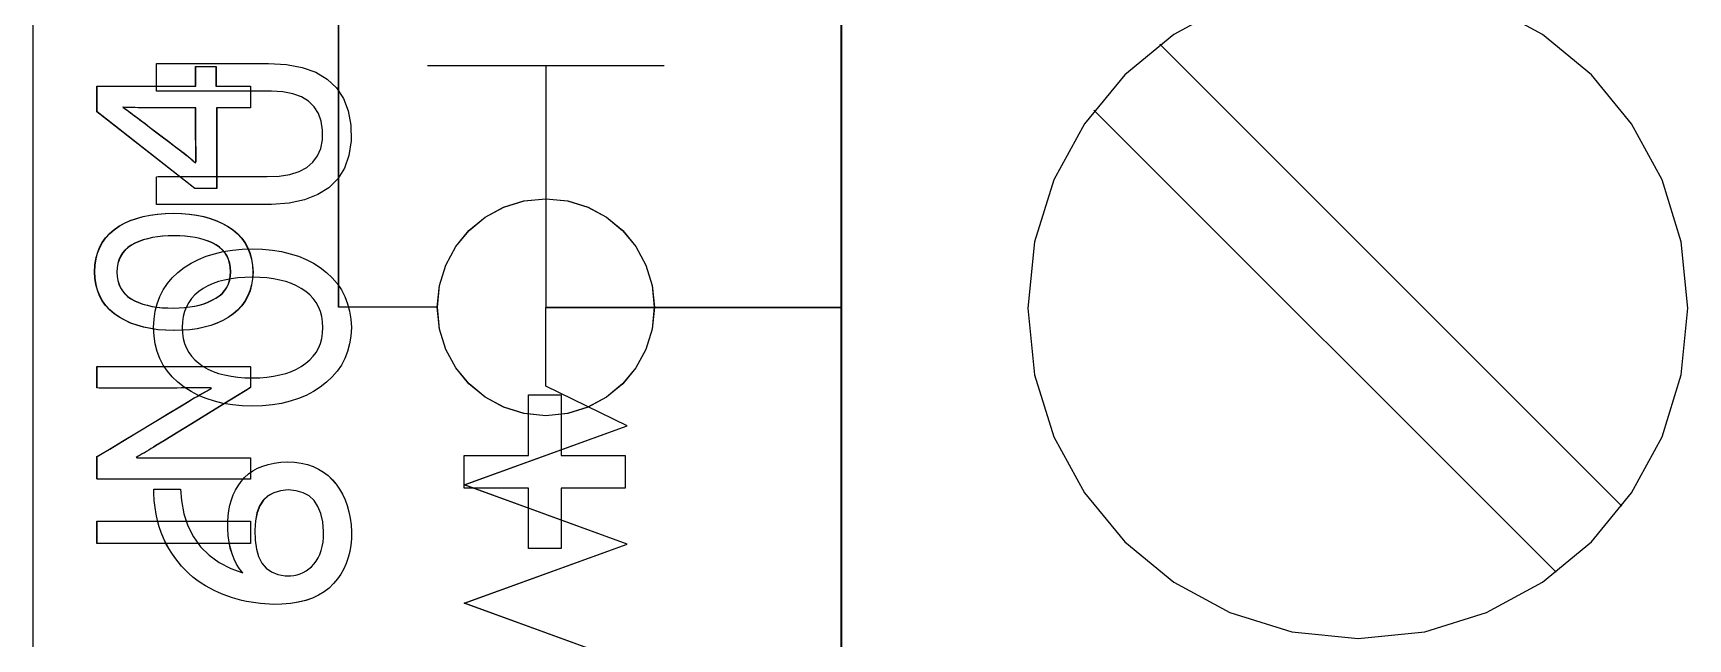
# Model space of a CAD drawing. Extents: x 1 to 47.7, y 0.2 to 35.
# Drawn here: x 34.548 to 35.387, y 10.267 to 10.574 of the extents above; entities that cross this region are included whole.
import ezdxf

# ---------------------------------------------------------------- set-up
doc = ezdxf.new("R2010")
doc.units = 0
doc.header["$MEASUREMENT"] = 0
for name, color, linetype in [('5_1___24__TARGET_LEDS___12', 7, 'CONTINUOUS'), ('6_1__EMPTY_IO_BOARD_POSITI', 7, 'CONTINUOUS'), ('6_2___8__INDEPENDENT_INPUT', 7, 'CONTINUOUS'), ('6_3___8__OPTOISO_INDEPENDE', 7, 'CONTINUOUS'), ('6_4___24__OPTOISO_INDEPEND', 7, 'CONTINUOUS'), ('6_5___8__INDEPENDENT_INPUT', 7, 'CONTINUOUS'), ('6_6___8__INDEPENDENT_INPUT', 7, 'CONTINUOUS'), ('6_7___8__OPTOISO_INDEPENDE', 7, 'CONTINUOUS'), ('6_8___8__OPTOISO_INDEPENDE', 7, 'CONTINUOUS'), ('8_0_____DWG', 7, 'CONTINUOUS')]:
    doc.layers.add(name, color=color, linetype=linetype)

msp = doc.modelspace()

# ---------------------------------------------------------------- linework, layer by layer
at = {"layer": '5_1___24__TARGET_LEDS___12'}
for points in [[(34.7534, 10.43518), (34.70342, 10.43518), (34.70342, 10.73518)], [(34.95794, 10.72613), (34.95794, 10.43486), (34.95794, 10.14716), (34.95794, 10.00576), (34.95794, 9.86659), (34.95794, 9.73009), (34.95794, 9.5967)], [(35.15501, 10.58882), (35.12657, 10.5734), (35.10178, 10.55297), (35.08132, 10.52821), (35.06586, 10.4998), (35.05609, 10.46841), (35.05268, 10.43471), (35.05609, 10.40096), (35.06586, 10.36953), (35.08132, 10.34109), (35.10178, 10.31631), (35.12657, 10.29587), (35.15501, 10.28044), (35.18643, 10.27068), (35.22013, 10.26728), (35.25382, 10.27068), (35.28518, 10.28044), (35.31356, 10.29587), (35.33829, 10.31631), (35.35868, 10.34109), (35.37408, 10.36953), (35.38381, 10.40096), (35.38721, 10.43471), (35.38381, 10.46841), (35.37408, 10.4998), (35.35868, 10.52821), (35.33829, 10.55297), (35.31356, 10.5734), (35.28518, 10.58882)], [(35.35379, 10.33429), (35.11952, 10.56855)], [(34.64122, 10.54721), (34.65869, 10.54721), (34.65869, 10.53625), (34.6416, 10.53625), (34.6416, 10.49548), (34.63048, 10.49548), (34.58095, 10.53429), (34.58095, 10.54721), (34.63097, 10.54721), (34.63097, 10.55718), (34.64122, 10.55718), (34.64122, 10.54721)], [(35.32037, 10.30087), (35.0861, 10.53513)], [(34.8634, 10.43518), (34.95803, 10.43518)], [(34.65869, 10.3155), (34.58095, 10.3155), (34.58095, 10.32678), (34.65869, 10.32678), (34.65869, 10.3155)]]:
    msp.add_lwpolyline(points, dxfattribs=at)
for points in [[(34.59403, 10.53658), (34.59493, 10.53594), (34.59589, 10.53526), (34.59689, 10.53454), (34.59795, 10.53376), (34.59906, 10.53294), (34.60023, 10.53208), (34.60144, 10.53117), (34.60271, 10.53022), (34.60352, 10.52961), (34.60502, 10.52847), (34.60753, 10.52657), (34.61066, 10.5242), (34.61405, 10.52163), (34.61729, 10.51917), (34.62002, 10.5171), (34.62184, 10.51572), (34.62257, 10.51516), (34.62379, 10.51423), (34.62495, 10.51333), (34.62607, 10.51245), (34.62713, 10.51159), (34.62813, 10.51076), (34.62909, 10.50995), (34.62999, 10.50917), (34.63084, 10.50842), (34.63108, 10.50909), (34.63107, 10.51038), (34.63107, 10.51171), (34.63106, 10.5131), (34.63105, 10.51454), (34.63103, 10.51603), (34.63101, 10.51758), (34.63099, 10.51917), (34.63097, 10.5204), (34.63097, 10.52134), (34.63097, 10.52322), (34.63097, 10.52571), (34.63097, 10.5285), (34.63097, 10.53127), (34.63097, 10.53369), (34.63097, 10.53546), (34.63097, 10.53624), (34.63031, 10.53625), (34.62815, 10.53625), (34.62491, 10.53625), (34.62106, 10.53625), (34.61704, 10.53625), (34.61331, 10.53625), (34.61034, 10.53625), (34.60856, 10.53625), (34.60742, 10.53627), (34.60552, 10.53629), (34.60368, 10.53632), (34.6019, 10.53636), (34.60019, 10.5364), (34.59855, 10.53644), (34.59698, 10.53648), (34.59547, 10.53653)], [(34.80839, 10.4902), (34.81948, 10.48908), (34.8298, 10.48588), (34.83915, 10.48081), (34.84729, 10.47409), (34.85401, 10.46595), (34.85908, 10.45661), (34.86229, 10.44628), (34.8634, 10.43518), (34.86229, 10.4241), (34.85908, 10.41378), (34.85401, 10.40444), (34.84729, 10.3963), (34.83915, 10.38959), (34.8298, 10.38452), (34.81948, 10.38132), (34.80839, 10.3802), (34.79731, 10.38132), (34.78699, 10.38452), (34.77765, 10.38959), (34.76951, 10.3963), (34.7628, 10.40444), (34.75773, 10.41378), (34.75452, 10.4241), (34.7534, 10.43518), (34.75452, 10.44628), (34.75773, 10.45661), (34.7628, 10.46595), (34.76951, 10.47409), (34.77765, 10.48081), (34.78699, 10.48588), (34.79731, 10.48908)], [(34.61968, 10.48282), (34.6238, 10.48271), (34.62773, 10.4824), (34.63146, 10.48188), (34.63501, 10.48115), (34.63836, 10.48021), (34.64153, 10.47906), (34.6445, 10.47771), (34.64728, 10.47615), (34.64987, 10.47437), (34.65217, 10.47239), (34.65418, 10.47022), (34.65589, 10.46785), (34.65729, 10.46527), (34.6584, 10.4625), (34.65922, 10.45954), (34.65973, 10.45637), (34.65994, 10.453), (34.65973, 10.44968), (34.65922, 10.44655), (34.65842, 10.44361), (34.65732, 10.44086), (34.65593, 10.43832), (34.65423, 10.43596), (34.65225, 10.43381), (34.64996, 10.43184), (34.64741, 10.43008), (34.64467, 10.42851), (34.64173, 10.42716), (34.63859, 10.42601), (34.63525, 10.42507), (34.63171, 10.42435), (34.62797, 10.42382), (34.62404, 10.42351), (34.6199, 10.42341), (34.61577, 10.42351), (34.61183, 10.42383), (34.60809, 10.42436), (34.60453, 10.4251), (34.60117, 10.42605), (34.59801, 10.42721), (34.59503, 10.42858), (34.59225, 10.43016), (34.58966, 10.43195), (34.58734, 10.43394), (34.58534, 10.43612), (34.58363, 10.43849), (34.58224, 10.44105), (34.58114, 10.4438), (34.58036, 10.44675), (34.57987, 10.44989), (34.5797, 10.45322), (34.5799, 10.45658), (34.58039, 10.45974), (34.58118, 10.4627), (34.58227, 10.46546), (34.58365, 10.46802), (34.58533, 10.47038), (34.5873, 10.47254), (34.58957, 10.47449), (34.59212, 10.47624), (34.59487, 10.47778), (34.59782, 10.47911), (34.60097, 10.48024), (34.60432, 10.48117), (34.60786, 10.48189), (34.6116, 10.4824), (34.61555, 10.48271)], [(34.6199, 10.47142), (34.61701, 10.47136), (34.61424, 10.47119), (34.61159, 10.4709), (34.60906, 10.47049), (34.60665, 10.46997), (34.60437, 10.46933), (34.60221, 10.46857), (34.60016, 10.4677), (34.59826, 10.46669), (34.59658, 10.46552), (34.59512, 10.4642), (34.59387, 10.46272), (34.59285, 10.46109), (34.59205, 10.4593), (34.59147, 10.45735), (34.59112, 10.45526), (34.59098, 10.453), (34.59112, 10.45079), (34.59147, 10.44873), (34.59204, 10.44682), (34.59283, 10.44506), (34.59383, 10.44345), (34.59506, 10.44199), (34.5965, 10.44068), (34.59817, 10.43953), (34.60003, 10.43851), (34.60203, 10.43762), (34.60416, 10.43685), (34.60642, 10.4362), (34.60881, 10.43567), (34.61133, 10.43527), (34.61398, 10.43499), (34.61677, 10.43483), (34.61968, 10.4348), (34.62256, 10.43486), (34.62532, 10.43504), (34.62795, 10.43535), (34.63045, 10.43578), (34.63283, 10.43633), (34.63509, 10.437), (34.63722, 10.4378), (34.63922, 10.43872), (34.64113, 10.43975), (34.64288, 10.44091), (34.64439, 10.44222), (34.64567, 10.44369), (34.64673, 10.44529), (34.64755, 10.44705), (34.64815, 10.44896), (34.64852, 10.45102), (34.64865, 10.45322), (34.64852, 10.45547), (34.64815, 10.45756), (34.64756, 10.45949), (34.64675, 10.46127), (34.64571, 10.46289), (34.64444, 10.46436), (34.64295, 10.46566), (34.64123, 10.46681), (34.63934, 10.46779), (34.63736, 10.46864), (34.63525, 10.46938), (34.63302, 10.47), (34.63065, 10.47051), (34.62815, 10.47091), (34.62553, 10.47119), (34.62278, 10.47137)], [(34.65869, 10.39449), (34.65691, 10.3934), (34.65217, 10.39047), (34.64533, 10.38627), (34.6373, 10.38132), (34.62895, 10.37619), (34.62118, 10.3714), (34.61485, 10.3675), (34.61086, 10.36505), (34.60958, 10.36426), (34.60836, 10.36353), (34.60717, 10.36282), (34.60602, 10.36214), (34.6049, 10.36148), (34.60382, 10.36084), (34.60278, 10.36023), (34.60177, 10.35964), (34.60079, 10.35908), (34.60142, 10.35885), (34.60329, 10.35885), (34.60522, 10.35885), (34.60721, 10.35886), (34.60926, 10.35887), (34.61137, 10.35889), (34.61353, 10.3589), (34.61576, 10.35893), (34.61805, 10.35895), (34.61947, 10.35895), (34.62309, 10.35895), (34.62854, 10.35895), (34.63508, 10.35895), (34.64199, 10.35895), (34.64853, 10.35895), (34.65398, 10.35895), (34.6576, 10.35895), (34.65869, 10.35895), (34.65869, 10.35844), (34.65869, 10.35729), (34.65869, 10.35571), (34.65869, 10.35388), (34.65869, 10.35201), (34.65869, 10.35029), (34.65869, 10.34894), (34.65869, 10.34813), (34.65815, 10.348), (34.65311, 10.348), (34.64394, 10.348), (34.63206, 10.348), (34.61886, 10.348), (34.60577, 10.348), (34.59419, 10.348), (34.58552, 10.348), (34.58119, 10.348), (34.58095, 10.34821), (34.58095, 10.34916), (34.58095, 10.35065), (34.58095, 10.35249), (34.58095, 10.35446), (34.58095, 10.35636), (34.58095, 10.35797), (34.58095, 10.35909), (34.58095, 10.35951), (34.58268, 10.36055), (34.5873, 10.36334), (34.59395, 10.36735), (34.60176, 10.37206), (34.60989, 10.37696), (34.61746, 10.38153), (34.62362, 10.38524), (34.6275, 10.38758), (34.62883, 10.38838), (34.63027, 10.38922), (34.63166, 10.39002), (34.633, 10.3908), (34.63429, 10.39153), (34.63554, 10.39224), (34.63673, 10.39291), (34.63787, 10.39354), (34.63896, 10.39414), (34.63834, 10.39437), (34.63642, 10.39435), (34.63443, 10.39433), (34.6324, 10.39431), (34.63031, 10.3943), (34.62816, 10.39429), (34.62596, 10.39428), (34.62371, 10.39428), (34.6214, 10.39427), (34.61998, 10.39427), (34.61638, 10.39427), (34.61096, 10.39427), (34.60444, 10.39427), (34.59757, 10.39427), (34.59106, 10.39427), (34.58564, 10.39427), (34.58203, 10.39427), (34.58095, 10.39428), (34.58095, 10.39479), (34.58095, 10.39594), (34.58095, 10.39752), (34.58095, 10.39935), (34.58095, 10.40122), (34.58095, 10.40293), (34.58095, 10.40429), (34.58095, 10.4051), (34.58149, 10.40523), (34.58653, 10.40523), (34.5957, 10.40523), (34.60758, 10.40523), (34.62077, 10.40523), (34.63387, 10.40523), (34.64545, 10.40523), (34.65411, 10.40523), (34.65845, 10.40523), (34.65869, 10.40503), (34.65869, 10.40415), (34.65869, 10.40276), (34.65869, 10.40104), (34.65869, 10.3992), (34.65869, 10.39743), (34.65869, 10.39593), (34.65869, 10.39488)]]:
    msp.add_lwpolyline(points, close=True, dxfattribs=at)
at = {"layer": '6_1__EMPTY_IO_BOARD_POSITI'}
msp.add_lwpolyline([(34.95835, 9.60118), (34.95835, 9.7895), (34.95835, 9.98359), (34.95835, 10.18224), (34.95835, 10.38422), (34.95835, 10.79326)], dxfattribs=at)
at = {"layer": '6_2___8__INDEPENDENT_INPUT'}
for points in [[(34.95794, 10.72613), (34.95794, 10.43486), (34.95794, 10.14716), (34.95794, 10.00576), (34.95794, 9.86659), (34.95794, 9.73009), (34.95794, 9.5967)], [(35.15501, 10.58882), (35.12657, 10.5734), (35.10178, 10.55297), (35.08132, 10.52821), (35.06586, 10.4998), (35.05609, 10.46841), (35.05268, 10.43471), (35.05609, 10.40096), (35.06586, 10.36953), (35.08132, 10.34109), (35.10178, 10.31631), (35.12657, 10.29587), (35.15501, 10.28044), (35.18643, 10.27068), (35.22013, 10.26728), (35.25382, 10.27068), (35.28518, 10.28044), (35.31356, 10.29587), (35.33829, 10.31631), (35.35868, 10.34109), (35.37408, 10.36953), (35.38381, 10.40096), (35.38721, 10.43471), (35.38381, 10.46841), (35.37408, 10.4998), (35.35868, 10.52821), (35.33829, 10.55297), (35.31356, 10.5734), (35.28518, 10.58882)], [(35.35379, 10.33429), (35.11952, 10.56855)], [(34.7483, 10.5577), (34.8683, 10.5577)], [(34.80829, 10.5577), (34.80829, 10.4352), (34.95794, 10.4352)], [(35.32037, 10.30087), (35.0861, 10.53513)]]:
    msp.add_lwpolyline(points, dxfattribs=at)
for points in [[(34.66774, 10.55885), (34.67686, 10.5583), (34.68486, 10.55678), (34.69176, 10.5543), (34.69754, 10.55087), (34.70221, 10.54647), (34.70577, 10.54111), (34.70821, 10.53479), (34.70955, 10.52752), (34.70967, 10.51949), (34.70852, 10.51215), (34.70626, 10.50576), (34.70289, 10.50031), (34.69841, 10.49582), (34.69281, 10.49228), (34.6861, 10.48968), (34.67828, 10.48804), (34.66935, 10.48734), (34.66605, 10.48732), (34.66105, 10.48732), (34.65339, 10.48732), (34.64414, 10.48732), (34.63436, 10.48732), (34.6251, 10.48732), (34.61744, 10.48732), (34.61244, 10.48732), (34.61107, 10.48734), (34.61107, 10.48806), (34.61107, 10.48961), (34.61107, 10.49172), (34.61107, 10.49412), (34.61107, 10.49654), (34.61107, 10.49873), (34.61107, 10.50041), (34.61107, 10.50132), (34.61185, 10.50141), (34.61616, 10.50141), (34.62333, 10.50141), (34.63229, 10.50141), (34.642, 10.50141), (34.65138, 10.50141), (34.6594, 10.50141), (34.66498, 10.50141), (34.66707, 10.50141), (34.67322, 10.5017), (34.67861, 10.50257), (34.68324, 10.50403), (34.68713, 10.50607), (34.69026, 10.50869), (34.69264, 10.51189), (34.69426, 10.51568), (34.69514, 10.52005), (34.69522, 10.52494), (34.69452, 10.52951), (34.69309, 10.53348), (34.69094, 10.53685), (34.68806, 10.53963), (34.68445, 10.54181), (34.68012, 10.54339), (34.67506, 10.54437), (34.66927, 10.54475), (34.66664, 10.54476), (34.66158, 10.54476), (34.65384, 10.54476), (34.64449, 10.54476), (34.6346, 10.54476), (34.62525, 10.54476), (34.61751, 10.54476), (34.61246, 10.54476), (34.61107, 10.54478), (34.61107, 10.54551), (34.61107, 10.54705), (34.61107, 10.54916), (34.61107, 10.55156), (34.61107, 10.55399), (34.61107, 10.55617), (34.61107, 10.55785), (34.61107, 10.55876), (34.61186, 10.55885), (34.61622, 10.55885), (34.62348, 10.55885), (34.63255, 10.55885), (34.64236, 10.55885), (34.65186, 10.55885), (34.65997, 10.55885), (34.66562, 10.55885)], [(34.65963, 10.46479), (34.6648, 10.46462), (34.66973, 10.46416), (34.6744, 10.46341), (34.67882, 10.46237), (34.683, 10.46105), (34.68692, 10.45944), (34.6906, 10.45754), (34.69402, 10.45536), (34.69722, 10.45287), (34.7001, 10.45013), (34.70261, 10.44717), (34.70474, 10.44399), (34.7065, 10.4406), (34.70789, 10.43699), (34.7089, 10.43317), (34.70954, 10.42912), (34.70981, 10.42486), (34.70954, 10.42062), (34.7089, 10.41661), (34.70789, 10.41282), (34.7065, 10.40926), (34.70474, 10.40591), (34.70261, 10.40279), (34.7001, 10.39989), (34.69722, 10.39721), (34.69402, 10.39472), (34.6906, 10.39248), (34.68692, 10.39053), (34.683, 10.38888), (34.67882, 10.38753), (34.6744, 10.38646), (34.66973, 10.3857), (34.6648, 10.38523), (34.65963, 10.38505), (34.65445, 10.38523), (34.64952, 10.3857), (34.64483, 10.38646), (34.64039, 10.38753), (34.63619, 10.38888), (34.63223, 10.39053), (34.62852, 10.39248), (34.62505, 10.39472), (34.62186, 10.39721), (34.61902, 10.39989), (34.61655, 10.40279), (34.61445, 10.40591), (34.61272, 10.40926), (34.61136, 10.41282), (34.61038, 10.41661), (34.60976, 10.42062), (34.60951, 10.42486), (34.60976, 10.42912), (34.61038, 10.43317), (34.61136, 10.43699), (34.61272, 10.4406), (34.61445, 10.44399), (34.61655, 10.44717), (34.61902, 10.45013), (34.62186, 10.45287), (34.62505, 10.45536), (34.62852, 10.45754), (34.63223, 10.45944), (34.63619, 10.46105), (34.64039, 10.46237), (34.64483, 10.46341), (34.64952, 10.46416), (34.65445, 10.46462)], [(34.65963, 10.45043), (34.65581, 10.45034), (34.65219, 10.45007), (34.64877, 10.44962), (34.64554, 10.449), (34.64251, 10.4482), (34.63968, 10.44722), (34.63705, 10.44606), (34.63461, 10.44472), (34.6324, 10.4432), (34.63046, 10.4415), (34.62878, 10.43963), (34.62735, 10.43759), (34.62617, 10.43538), (34.62526, 10.433), (34.62459, 10.43046), (34.62418, 10.42774), (34.62402, 10.42486), (34.62418, 10.42203), (34.62459, 10.41936), (34.62526, 10.41686), (34.62617, 10.41452), (34.62735, 10.41234), (34.62878, 10.41033), (34.63046, 10.40847), (34.6324, 10.40678), (34.63461, 10.40524), (34.63705, 10.40388), (34.63968, 10.40269), (34.64251, 10.40169), (34.64554, 10.40087), (34.64877, 10.40023), (34.65219, 10.39978), (34.65581, 10.39951), (34.65963, 10.39941), (34.6634, 10.39951), (34.66698, 10.39978), (34.67036, 10.40023), (34.67356, 10.40087), (34.67655, 10.40169), (34.67936, 10.40269), (34.68197, 10.40388), (34.68438, 10.40524), (34.68664, 10.40678), (34.68867, 10.40847), (34.69043, 10.41033), (34.69192, 10.41234), (34.69313, 10.41452), (34.69408, 10.41686), (34.69476, 10.41936), (34.69516, 10.42203), (34.6953, 10.42486), (34.69516, 10.42774), (34.69476, 10.43046), (34.69408, 10.433), (34.69313, 10.43538), (34.69192, 10.43759), (34.69043, 10.43963), (34.68867, 10.4415), (34.68664, 10.4432), (34.68438, 10.44472), (34.68197, 10.44606), (34.67936, 10.44722), (34.67655, 10.4482), (34.67356, 10.449), (34.67036, 10.44962), (34.66698, 10.45007), (34.6634, 10.45034)]]:
    msp.add_lwpolyline(points, close=True, dxfattribs=at)
at = {"layer": '6_3___8__OPTOISO_INDEPENDE'}
for points in [[(34.95794, 10.72613), (34.95794, 10.43486), (34.95794, 10.14716), (34.95794, 10.00576), (34.95794, 9.86659), (34.95794, 9.73009), (34.95794, 9.5967)], [(35.15501, 10.58882), (35.12657, 10.5734), (35.10178, 10.55297), (35.08132, 10.52821), (35.06586, 10.4998), (35.05609, 10.46841), (35.05268, 10.43471), (35.05609, 10.40096), (35.06586, 10.36953), (35.08132, 10.34109), (35.10178, 10.31631), (35.12657, 10.29587), (35.15501, 10.28044), (35.18643, 10.27068), (35.22013, 10.26728), (35.25382, 10.27068), (35.28518, 10.28044), (35.31356, 10.29587), (35.33829, 10.31631), (35.35868, 10.34109), (35.37408, 10.36953), (35.38381, 10.40096), (35.38721, 10.43471), (35.38381, 10.46841), (35.37408, 10.4998), (35.35868, 10.52821), (35.33829, 10.55297), (35.31356, 10.5734), (35.28518, 10.58882)], [(35.35379, 10.33429), (35.11952, 10.56855)], [(34.7483, 10.5577), (34.8683, 10.5577)], [(34.80829, 10.5577), (34.80829, 10.4352), (34.95794, 10.4352)], [(35.32037, 10.30087), (35.0861, 10.53513)]]:
    msp.add_lwpolyline(points, dxfattribs=at)
for points in [[(34.66774, 10.55885), (34.67686, 10.5583), (34.68486, 10.55678), (34.69176, 10.5543), (34.69754, 10.55087), (34.70221, 10.54647), (34.70577, 10.54111), (34.70821, 10.53479), (34.70955, 10.52752), (34.70967, 10.51949), (34.70852, 10.51215), (34.70626, 10.50576), (34.70289, 10.50031), (34.69841, 10.49582), (34.69281, 10.49228), (34.6861, 10.48968), (34.67828, 10.48804), (34.66935, 10.48734), (34.66605, 10.48732), (34.66105, 10.48732), (34.65339, 10.48732), (34.64414, 10.48732), (34.63436, 10.48732), (34.6251, 10.48732), (34.61744, 10.48732), (34.61244, 10.48732), (34.61107, 10.48734), (34.61107, 10.48806), (34.61107, 10.48961), (34.61107, 10.49172), (34.61107, 10.49412), (34.61107, 10.49654), (34.61107, 10.49873), (34.61107, 10.50041), (34.61107, 10.50132), (34.61185, 10.50141), (34.61616, 10.50141), (34.62333, 10.50141), (34.63229, 10.50141), (34.642, 10.50141), (34.65138, 10.50141), (34.6594, 10.50141), (34.66498, 10.50141), (34.66707, 10.50141), (34.67322, 10.5017), (34.67861, 10.50257), (34.68324, 10.50403), (34.68713, 10.50607), (34.69026, 10.50869), (34.69264, 10.51189), (34.69426, 10.51568), (34.69514, 10.52005), (34.69522, 10.52494), (34.69452, 10.52951), (34.69309, 10.53348), (34.69094, 10.53685), (34.68806, 10.53963), (34.68445, 10.54181), (34.68012, 10.54339), (34.67506, 10.54437), (34.66927, 10.54475), (34.66664, 10.54476), (34.66158, 10.54476), (34.65384, 10.54476), (34.64449, 10.54476), (34.6346, 10.54476), (34.62525, 10.54476), (34.61751, 10.54476), (34.61246, 10.54476), (34.61107, 10.54478), (34.61107, 10.54551), (34.61107, 10.54705), (34.61107, 10.54916), (34.61107, 10.55156), (34.61107, 10.55399), (34.61107, 10.55617), (34.61107, 10.55785), (34.61107, 10.55876), (34.61186, 10.55885), (34.61622, 10.55885), (34.62348, 10.55885), (34.63255, 10.55885), (34.64236, 10.55885), (34.65186, 10.55885), (34.65997, 10.55885), (34.66562, 10.55885)], [(34.65963, 10.46479), (34.6648, 10.46462), (34.66973, 10.46416), (34.6744, 10.46341), (34.67882, 10.46237), (34.683, 10.46105), (34.68692, 10.45944), (34.6906, 10.45754), (34.69402, 10.45536), (34.69722, 10.45287), (34.7001, 10.45013), (34.70261, 10.44717), (34.70474, 10.44399), (34.7065, 10.4406), (34.70789, 10.43699), (34.7089, 10.43317), (34.70954, 10.42912), (34.70981, 10.42486), (34.70954, 10.42062), (34.7089, 10.41661), (34.70789, 10.41282), (34.7065, 10.40926), (34.70474, 10.40591), (34.70261, 10.40279), (34.7001, 10.39989), (34.69722, 10.39721), (34.69402, 10.39472), (34.6906, 10.39248), (34.68692, 10.39053), (34.683, 10.38888), (34.67882, 10.38753), (34.6744, 10.38646), (34.66973, 10.3857), (34.6648, 10.38523), (34.65963, 10.38505), (34.65445, 10.38523), (34.64952, 10.3857), (34.64483, 10.38646), (34.64039, 10.38753), (34.63619, 10.38888), (34.63223, 10.39053), (34.62852, 10.39248), (34.62505, 10.39472), (34.62186, 10.39721), (34.61902, 10.39989), (34.61655, 10.40279), (34.61445, 10.40591), (34.61272, 10.40926), (34.61136, 10.41282), (34.61038, 10.41661), (34.60976, 10.42062), (34.60951, 10.42486), (34.60976, 10.42912), (34.61038, 10.43317), (34.61136, 10.43699), (34.61272, 10.4406), (34.61445, 10.44399), (34.61655, 10.44717), (34.61902, 10.45013), (34.62186, 10.45287), (34.62505, 10.45536), (34.62852, 10.45754), (34.63223, 10.45944), (34.63619, 10.46105), (34.64039, 10.46237), (34.64483, 10.46341), (34.64952, 10.46416), (34.65445, 10.46462)], [(34.65963, 10.45043), (34.65581, 10.45034), (34.65219, 10.45007), (34.64877, 10.44962), (34.64554, 10.449), (34.64251, 10.4482), (34.63968, 10.44722), (34.63705, 10.44606), (34.63461, 10.44472), (34.6324, 10.4432), (34.63046, 10.4415), (34.62878, 10.43963), (34.62735, 10.43759), (34.62617, 10.43538), (34.62526, 10.433), (34.62459, 10.43046), (34.62418, 10.42774), (34.62402, 10.42486), (34.62418, 10.42203), (34.62459, 10.41936), (34.62526, 10.41686), (34.62617, 10.41452), (34.62735, 10.41234), (34.62878, 10.41033), (34.63046, 10.40847), (34.6324, 10.40678), (34.63461, 10.40524), (34.63705, 10.40388), (34.63968, 10.40269), (34.64251, 10.40169), (34.64554, 10.40087), (34.64877, 10.40023), (34.65219, 10.39978), (34.65581, 10.39951), (34.65963, 10.39941), (34.6634, 10.39951), (34.66698, 10.39978), (34.67036, 10.40023), (34.67356, 10.40087), (34.67655, 10.40169), (34.67936, 10.40269), (34.68197, 10.40388), (34.68438, 10.40524), (34.68664, 10.40678), (34.68867, 10.40847), (34.69043, 10.41033), (34.69192, 10.41234), (34.69313, 10.41452), (34.69408, 10.41686), (34.69476, 10.41936), (34.69516, 10.42203), (34.6953, 10.42486), (34.69516, 10.42774), (34.69476, 10.43046), (34.69408, 10.433), (34.69313, 10.43538), (34.69192, 10.43759), (34.69043, 10.43963), (34.68867, 10.4415), (34.68664, 10.4432), (34.68438, 10.44472), (34.68197, 10.44606), (34.67936, 10.44722), (34.67655, 10.4482), (34.67356, 10.449), (34.67036, 10.44962), (34.66698, 10.45007), (34.6634, 10.45034)]]:
    msp.add_lwpolyline(points, close=True, dxfattribs=at)
at = {"layer": '6_4___24__OPTOISO_INDEPEND'}
for points in [[(34.75327, 10.43518), (34.70329, 10.43518), (34.70329, 10.73518)], [(34.95794, 10.72613), (34.95794, 10.43486), (34.95794, 10.14716), (34.95794, 10.00576), (34.95794, 9.86659), (34.95794, 9.73009), (34.95794, 9.5967)], [(35.15501, 10.58882), (35.12657, 10.5734), (35.10178, 10.55297), (35.08132, 10.52821), (35.06586, 10.4998), (35.05609, 10.46841), (35.05268, 10.43471), (35.05609, 10.40096), (35.06586, 10.36953), (35.08132, 10.34109), (35.10178, 10.31631), (35.12657, 10.29587), (35.15501, 10.28044), (35.18643, 10.27068), (35.22013, 10.26728), (35.25382, 10.27068), (35.28518, 10.28044), (35.31356, 10.29587), (35.33829, 10.31631), (35.35868, 10.34109), (35.37408, 10.36953), (35.38381, 10.40096), (35.38721, 10.43471), (35.38381, 10.46841), (35.37408, 10.4998), (35.35868, 10.52821), (35.33829, 10.55297), (35.31356, 10.5734), (35.28518, 10.58882)], [(35.35379, 10.33429), (35.11952, 10.56855)], [(34.6411, 10.54721), (34.65857, 10.54721), (34.65857, 10.53625), (34.64148, 10.53625), (34.64148, 10.49548), (34.63036, 10.49548), (34.58082, 10.53429), (34.58082, 10.54721), (34.63085, 10.54721), (34.63085, 10.55718), (34.6411, 10.55718), (34.6411, 10.54721)], [(35.32037, 10.30087), (35.0861, 10.53513)], [(34.86327, 10.43518), (34.95794, 10.43518)], [(34.65857, 10.3155), (34.58082, 10.3155), (34.58082, 10.32678), (34.65857, 10.32678), (34.65857, 10.3155)]]:
    msp.add_lwpolyline(points, dxfattribs=at)
for points in [[(34.59391, 10.53658), (34.59481, 10.53594), (34.59577, 10.53526), (34.59677, 10.53454), (34.59783, 10.53376), (34.59894, 10.53294), (34.6001, 10.53208), (34.60132, 10.53117), (34.60259, 10.53022), (34.6034, 10.52961), (34.60489, 10.52847), (34.6074, 10.52657), (34.61054, 10.5242), (34.61392, 10.52163), (34.61716, 10.51917), (34.61989, 10.5171), (34.62171, 10.51572), (34.62244, 10.51516), (34.62366, 10.51423), (34.62483, 10.51333), (34.62594, 10.51245), (34.627, 10.51159), (34.62801, 10.51076), (34.62897, 10.50995), (34.62987, 10.50917), (34.63072, 10.50842), (34.63095, 10.50909), (34.63095, 10.51038), (34.63094, 10.51171), (34.63094, 10.5131), (34.63092, 10.51454), (34.63091, 10.51603), (34.63089, 10.51758), (34.63087, 10.51917), (34.63085, 10.5204), (34.63085, 10.52134), (34.63085, 10.52322), (34.63085, 10.52571), (34.63085, 10.5285), (34.63085, 10.53127), (34.63085, 10.53369), (34.63085, 10.53546), (34.63085, 10.53624), (34.63019, 10.53625), (34.62802, 10.53625), (34.62479, 10.53625), (34.62093, 10.53625), (34.61692, 10.53625), (34.61319, 10.53625), (34.61021, 10.53625), (34.60844, 10.53625), (34.6073, 10.53627), (34.60539, 10.53629), (34.60355, 10.53632), (34.60178, 10.53636), (34.60007, 10.5364), (34.59843, 10.53644), (34.59686, 10.53648), (34.59535, 10.53653)], [(34.80826, 10.4902), (34.81935, 10.48908), (34.82967, 10.48588), (34.83902, 10.48081), (34.84716, 10.47409), (34.85388, 10.46595), (34.85895, 10.45661), (34.86216, 10.44628), (34.86327, 10.43518), (34.86216, 10.4241), (34.85895, 10.41378), (34.85388, 10.40444), (34.84716, 10.3963), (34.83902, 10.38959), (34.82967, 10.38452), (34.81935, 10.38132), (34.80826, 10.3802), (34.79718, 10.38132), (34.78686, 10.38452), (34.77752, 10.38959), (34.76938, 10.3963), (34.76267, 10.40444), (34.7576, 10.41378), (34.75439, 10.4241), (34.75327, 10.43518), (34.75439, 10.44628), (34.7576, 10.45661), (34.76267, 10.46595), (34.76938, 10.47409), (34.77752, 10.48081), (34.78686, 10.48588), (34.79718, 10.48908)], [(34.61956, 10.48282), (34.62368, 10.48271), (34.62761, 10.4824), (34.63134, 10.48188), (34.63489, 10.48115), (34.63824, 10.48021), (34.64141, 10.47906), (34.64438, 10.47771), (34.64716, 10.47615), (34.64974, 10.47437), (34.65205, 10.47239), (34.65406, 10.47022), (34.65576, 10.46785), (34.65717, 10.46527), (34.65828, 10.4625), (34.65909, 10.45954), (34.65961, 10.45637), (34.65982, 10.453), (34.65961, 10.44968), (34.6591, 10.44655), (34.6583, 10.44361), (34.6572, 10.44086), (34.6558, 10.43832), (34.65411, 10.43596), (34.65212, 10.43381), (34.64984, 10.43184), (34.64729, 10.43008), (34.64455, 10.42851), (34.64161, 10.42716), (34.63847, 10.42601), (34.63513, 10.42507), (34.63159, 10.42435), (34.62785, 10.42382), (34.62391, 10.42351), (34.61978, 10.42341), (34.61565, 10.42351), (34.61171, 10.42383), (34.60796, 10.42436), (34.60441, 10.4251), (34.60105, 10.42605), (34.59788, 10.42721), (34.59491, 10.42858), (34.59213, 10.43016), (34.58954, 10.43195), (34.58722, 10.43394), (34.58521, 10.43612), (34.58351, 10.43849), (34.58211, 10.44105), (34.58102, 10.4438), (34.58023, 10.44675), (34.57975, 10.44989), (34.57958, 10.45322), (34.57978, 10.45658), (34.58027, 10.45974), (34.58106, 10.4627), (34.58215, 10.46546), (34.58353, 10.46802), (34.58521, 10.47038), (34.58718, 10.47254), (34.58945, 10.47449), (34.592, 10.47624), (34.59475, 10.47778), (34.5977, 10.47911), (34.60085, 10.48024), (34.60419, 10.48117), (34.60774, 10.48189), (34.61148, 10.4824), (34.61542, 10.48271)], [(34.61978, 10.47142), (34.61689, 10.47136), (34.61411, 10.47119), (34.61146, 10.4709), (34.60894, 10.47049), (34.60653, 10.46997), (34.60425, 10.46933), (34.60208, 10.46857), (34.60004, 10.4677), (34.59814, 10.46669), (34.59646, 10.46552), (34.59499, 10.4642), (34.59375, 10.46272), (34.59273, 10.46109), (34.59193, 10.4593), (34.59135, 10.45735), (34.591, 10.45526), (34.59086, 10.453), (34.59099, 10.45079), (34.59135, 10.44873), (34.59192, 10.44682), (34.5927, 10.44506), (34.59371, 10.44345), (34.59494, 10.44199), (34.59638, 10.44068), (34.59804, 10.43953), (34.59991, 10.43851), (34.60191, 10.43762), (34.60403, 10.43685), (34.60629, 10.4362), (34.60868, 10.43567), (34.61121, 10.43527), (34.61386, 10.43499), (34.61664, 10.43483), (34.61956, 10.4348), (34.62244, 10.43486), (34.6252, 10.43504), (34.62783, 10.43535), (34.63033, 10.43578), (34.63271, 10.43633), (34.63496, 10.437), (34.63709, 10.4378), (34.6391, 10.43872), (34.64101, 10.43975), (34.64276, 10.44091), (34.64427, 10.44222), (34.64555, 10.44369), (34.64661, 10.44529), (34.64743, 10.44705), (34.64803, 10.44896), (34.64839, 10.45102), (34.64853, 10.45322), (34.6484, 10.45547), (34.64803, 10.45756), (34.64744, 10.45949), (34.64663, 10.46127), (34.64559, 10.46289), (34.64432, 10.46436), (34.64283, 10.46566), (34.64111, 10.46681), (34.63922, 10.46779), (34.63724, 10.46864), (34.63513, 10.46938), (34.63289, 10.47), (34.63053, 10.47051), (34.62803, 10.47091), (34.62541, 10.47119), (34.62266, 10.47137)], [(34.65857, 10.39449), (34.65679, 10.3934), (34.65204, 10.39047), (34.64521, 10.38627), (34.63718, 10.38132), (34.62883, 10.37619), (34.62105, 10.3714), (34.61473, 10.3675), (34.61074, 10.36505), (34.60945, 10.36426), (34.60823, 10.36353), (34.60705, 10.36282), (34.6059, 10.36214), (34.60478, 10.36148), (34.6037, 10.36084), (34.60266, 10.36023), (34.60164, 10.35964), (34.60067, 10.35908), (34.6013, 10.35885), (34.60317, 10.35885), (34.6051, 10.35885), (34.60709, 10.35886), (34.60914, 10.35887), (34.61125, 10.35889), (34.61342, 10.3589), (34.61565, 10.35893), (34.61794, 10.35895), (34.61937, 10.35895), (34.62298, 10.35895), (34.62843, 10.35895), (34.63497, 10.35895), (34.64187, 10.35895), (34.64841, 10.35895), (34.65386, 10.35895), (34.65748, 10.35895), (34.65857, 10.35895), (34.65857, 10.35844), (34.65857, 10.35729), (34.65857, 10.35571), (34.65857, 10.35388), (34.65857, 10.35201), (34.65857, 10.35029), (34.65857, 10.34894), (34.65857, 10.34813), (34.65802, 10.348), (34.65299, 10.348), (34.64382, 10.348), (34.63194, 10.348), (34.61874, 10.348), (34.60565, 10.348), (34.59406, 10.348), (34.5854, 10.348), (34.58107, 10.348), (34.58082, 10.34821), (34.58082, 10.34916), (34.58082, 10.35065), (34.58082, 10.35249), (34.58082, 10.35446), (34.58082, 10.35636), (34.58082, 10.35797), (34.58082, 10.35909), (34.58082, 10.35951), (34.58256, 10.36055), (34.58718, 10.36334), (34.59383, 10.36735), (34.60164, 10.37206), (34.60977, 10.37696), (34.61734, 10.38153), (34.6235, 10.38524), (34.62738, 10.38758), (34.6287, 10.38838), (34.63014, 10.38922), (34.63154, 10.39002), (34.63288, 10.3908), (34.63417, 10.39153), (34.63541, 10.39224), (34.63661, 10.39291), (34.63775, 10.39354), (34.63884, 10.39414), (34.63822, 10.39437), (34.63629, 10.39435), (34.63431, 10.39433), (34.63228, 10.39431), (34.63019, 10.3943), (34.62804, 10.39429), (34.62584, 10.39428), (34.62359, 10.39428), (34.62128, 10.39427), (34.61986, 10.39427), (34.61625, 10.39427), (34.61083, 10.39427), (34.60432, 10.39427), (34.59745, 10.39427), (34.59093, 10.39427), (34.58551, 10.39427), (34.58191, 10.39427), (34.58082, 10.39428), (34.58082, 10.39479), (34.58082, 10.39594), (34.58082, 10.39752), (34.58082, 10.39935), (34.58082, 10.40122), (34.58082, 10.40293), (34.58082, 10.40429), (34.58082, 10.4051), (34.58137, 10.40523), (34.58641, 10.40523), (34.59557, 10.40523), (34.60746, 10.40523), (34.62065, 10.40523), (34.63375, 10.40523), (34.64533, 10.40523), (34.65399, 10.40523), (34.65832, 10.40523), (34.65857, 10.40503), (34.65857, 10.40415), (34.65857, 10.40276), (34.65857, 10.40104), (34.65857, 10.3992), (34.65857, 10.39743), (34.65857, 10.39593), (34.65857, 10.39488)]]:
    msp.add_lwpolyline(points, close=True, dxfattribs=at)
at = {"layer": '6_5___8__INDEPENDENT_INPUT'}
for points in [[(34.95794, 10.72613), (34.95794, 10.43486), (34.95794, 10.14716), (34.95794, 10.00576), (34.95794, 9.86659), (34.95794, 9.73009), (34.95794, 9.5967)], [(35.15501, 10.58882), (35.12657, 10.5734), (35.10178, 10.55297), (35.08132, 10.52821), (35.06586, 10.4998), (35.05609, 10.46841), (35.05268, 10.43471), (35.05609, 10.40096), (35.06586, 10.36953), (35.08132, 10.34109), (35.10178, 10.31631), (35.12657, 10.29587), (35.15501, 10.28044), (35.18643, 10.27068), (35.22013, 10.26728), (35.25382, 10.27068), (35.28518, 10.28044), (35.31356, 10.29587), (35.33829, 10.31631), (35.35868, 10.34109), (35.37408, 10.36953), (35.38381, 10.40096), (35.38721, 10.43471), (35.38381, 10.46841), (35.37408, 10.4998), (35.35868, 10.52821), (35.33829, 10.55297), (35.31356, 10.5734), (35.28518, 10.58882)], [(35.35379, 10.33429), (35.11952, 10.56855)], [(35.32037, 10.30087), (35.0861, 10.53513)], [(34.95795, 10.13511), (34.80828, 10.13511), (34.80828, 10.20507), (34.76703, 10.22509), (34.84954, 10.25509), (34.76703, 10.28512), (34.84954, 10.31512), (34.76703, 10.34515), (34.84954, 10.37515), (34.80828, 10.39517), (34.80828, 10.4351), (34.95795, 10.4351)]]:
    msp.add_lwpolyline(points, dxfattribs=at)
for points in [[(34.67742, 10.3568), (34.68097, 10.3566), (34.68432, 10.35614), (34.68746, 10.35542), (34.6904, 10.35443), (34.69314, 10.35317), (34.69567, 10.35164), (34.698, 10.34985), (34.70013, 10.3478), (34.70206, 10.34549), (34.7038, 10.343), (34.70532, 10.34037), (34.70661, 10.33758), (34.70769, 10.33464), (34.70855, 10.33154), (34.70918, 10.32829), (34.7096, 10.32489), (34.7098, 10.32134), (34.70977, 10.31783), (34.70949, 10.31452), (34.70898, 10.31134), (34.70821, 10.30829), (34.70721, 10.30538), (34.70596, 10.30261), (34.70447, 10.29996), (34.70273, 10.29746), (34.70075, 10.29509), (34.69852, 10.29286), (34.69599, 10.29089), (34.69316, 10.28919), (34.69003, 10.28776), (34.68661, 10.28659), (34.68288, 10.28569), (34.67886, 10.28505), (34.67454, 10.28469), (34.6705, 10.28459), (34.66826, 10.28465), (34.66598, 10.28478), (34.66369, 10.285), (34.66137, 10.28529), (34.65903, 10.28566), (34.65666, 10.28611), (34.65428, 10.28663), (34.65186, 10.28724), (34.64946, 10.28792), (34.64711, 10.2887), (34.64478, 10.28958), (34.64249, 10.29055), (34.64022, 10.29162), (34.63799, 10.29278), (34.63578, 10.29404), (34.63361, 10.2954), (34.63147, 10.29685), (34.62939, 10.29846), (34.6274, 10.3002), (34.62549, 10.30205), (34.62366, 10.30401), (34.62192, 10.30608), (34.62027, 10.30827), (34.6187, 10.31056), (34.61721, 10.31297), (34.61581, 10.31549), (34.61453, 10.31815), (34.6134, 10.32097), (34.61241, 10.32392), (34.61156, 10.32703), (34.61085, 10.33028), (34.61029, 10.33368), (34.60987, 10.33722), (34.6096, 10.34092), (34.60962, 10.34296), (34.61054, 10.34296), (34.61218, 10.34296), (34.6143, 10.34296), (34.61663, 10.34296), (34.61894, 10.34296), (34.62097, 10.34296), (34.62246, 10.34296), (34.62318, 10.34296), (34.62365, 10.33731), (34.62492, 10.33051), (34.62696, 10.32433), (34.62977, 10.31877), (34.63335, 10.31383), (34.63771, 10.3095), (34.64284, 10.30579), (34.64874, 10.3027), (34.65474, 10.30056), (34.65307, 10.30268), (34.6516, 10.30499), (34.65034, 10.3075), (34.64928, 10.3102), (34.64843, 10.3131), (34.64779, 10.31619), (34.64735, 10.31947), (34.64712, 10.32295), (34.6471, 10.32635), (34.64727, 10.32932), (34.64763, 10.33218), (34.64819, 10.33492), (34.64894, 10.33754), (34.64989, 10.34005), (34.65103, 10.34244), (34.65237, 10.34472), (34.6539, 10.34689), (34.65565, 10.34891), (34.65763, 10.35071), (34.65982, 10.35227), (34.66223, 10.3536), (34.66484, 10.3547), (34.66767, 10.35557), (34.67071, 10.35621), (34.67396, 10.35662)], [(34.67769, 10.34257), (34.67379, 10.3422), (34.6704, 10.3412), (34.66752, 10.33959), (34.66515, 10.33735), (34.66329, 10.3345), (34.66194, 10.33102), (34.66111, 10.32693), (34.66078, 10.32221), (34.66094, 10.31713), (34.66161, 10.31263), (34.66278, 10.30877), (34.66446, 10.30555), (34.66665, 10.30296), (34.66935, 10.30102), (34.67255, 10.29971), (34.67627, 10.29904), (34.67896, 10.29898), (34.68068, 10.29916), (34.68232, 10.29951), (34.6839, 10.30002), (34.68541, 10.30069), (34.68685, 10.30153), (34.68822, 10.30253), (34.68953, 10.30369), (34.69078, 10.30502), (34.69194, 10.3065), (34.69294, 10.30813), (34.69378, 10.30991), (34.69448, 10.31183), (34.69502, 10.31389), (34.6954, 10.31611), (34.69563, 10.31847), (34.69568, 10.32152), (34.69525, 10.32642), (34.6943, 10.33068), (34.69284, 10.33428), (34.69085, 10.33724), (34.68834, 10.33955), (34.68531, 10.3412), (34.68176, 10.34221)]]:
    msp.add_lwpolyline(points, close=True, dxfattribs=at)
at = {"layer": '6_6___8__INDEPENDENT_INPUT'}
for points in [[(34.95794, 10.72613), (34.95794, 10.43486), (34.95794, 10.14716), (34.95794, 10.00576), (34.95794, 9.86659), (34.95794, 9.73009), (34.95794, 9.5967)], [(35.15501, 10.58882), (35.12657, 10.5734), (35.10178, 10.55297), (35.08132, 10.52821), (35.06586, 10.4998), (35.05609, 10.46841), (35.05268, 10.43471), (35.05609, 10.40096), (35.06586, 10.36953), (35.08132, 10.34109), (35.10178, 10.31631), (35.12657, 10.29587), (35.15501, 10.28044), (35.18643, 10.27068), (35.22013, 10.26728), (35.25382, 10.27068), (35.28518, 10.28044), (35.31356, 10.29587), (35.33829, 10.31631), (35.35868, 10.34109), (35.37408, 10.36953), (35.38381, 10.40096), (35.38721, 10.43471), (35.38381, 10.46841), (35.37408, 10.4998), (35.35868, 10.52821), (35.33829, 10.55297), (35.31356, 10.5734), (35.28518, 10.58882)], [(35.35379, 10.33429), (35.11952, 10.56855)], [(34.7483, 10.5577), (34.8683, 10.5577)], [(34.80829, 10.5577), (34.80829, 10.4352), (34.95794, 10.4352)], [(35.32037, 10.30087), (35.0861, 10.53513)], [(34.81605, 10.36012), (34.84852, 10.36012), (34.84852, 10.34355), (34.81605, 10.34355), (34.81605, 10.31291), (34.79948, 10.31291), (34.79948, 10.34355), (34.76701, 10.34355), (34.76701, 10.36012), (34.79948, 10.36012), (34.79948, 10.39087), (34.81605, 10.39087), (34.81605, 10.36012)]]:
    msp.add_lwpolyline(points, dxfattribs=at)
for points in [[(34.66774, 10.55885), (34.67686, 10.5583), (34.68486, 10.55678), (34.69176, 10.5543), (34.69754, 10.55087), (34.70221, 10.54647), (34.70577, 10.54111), (34.70821, 10.53479), (34.70955, 10.52752), (34.70967, 10.51949), (34.70852, 10.51215), (34.70626, 10.50576), (34.70289, 10.50031), (34.69841, 10.49582), (34.69281, 10.49228), (34.6861, 10.48968), (34.67828, 10.48804), (34.66935, 10.48734), (34.66605, 10.48732), (34.66105, 10.48732), (34.65339, 10.48732), (34.64414, 10.48732), (34.63436, 10.48732), (34.6251, 10.48732), (34.61744, 10.48732), (34.61244, 10.48732), (34.61107, 10.48734), (34.61107, 10.48806), (34.61107, 10.48961), (34.61107, 10.49172), (34.61107, 10.49412), (34.61107, 10.49654), (34.61107, 10.49873), (34.61107, 10.50041), (34.61107, 10.50132), (34.61185, 10.50141), (34.61616, 10.50141), (34.62333, 10.50141), (34.63229, 10.50141), (34.642, 10.50141), (34.65138, 10.50141), (34.6594, 10.50141), (34.66498, 10.50141), (34.66707, 10.50141), (34.67322, 10.5017), (34.67861, 10.50257), (34.68324, 10.50403), (34.68713, 10.50607), (34.69026, 10.50869), (34.69264, 10.51189), (34.69426, 10.51568), (34.69514, 10.52005), (34.69522, 10.52494), (34.69452, 10.52951), (34.69309, 10.53348), (34.69094, 10.53685), (34.68806, 10.53963), (34.68445, 10.54181), (34.68012, 10.54339), (34.67506, 10.54437), (34.66927, 10.54475), (34.66664, 10.54476), (34.66158, 10.54476), (34.65384, 10.54476), (34.64449, 10.54476), (34.6346, 10.54476), (34.62525, 10.54476), (34.61751, 10.54476), (34.61246, 10.54476), (34.61107, 10.54478), (34.61107, 10.54551), (34.61107, 10.54705), (34.61107, 10.54916), (34.61107, 10.55156), (34.61107, 10.55399), (34.61107, 10.55617), (34.61107, 10.55785), (34.61107, 10.55876), (34.61186, 10.55885), (34.61622, 10.55885), (34.62348, 10.55885), (34.63255, 10.55885), (34.64236, 10.55885), (34.65186, 10.55885), (34.65997, 10.55885), (34.66562, 10.55885)], [(34.65963, 10.46479), (34.6648, 10.46462), (34.66973, 10.46416), (34.6744, 10.46341), (34.67882, 10.46237), (34.683, 10.46105), (34.68692, 10.45944), (34.6906, 10.45754), (34.69402, 10.45536), (34.69722, 10.45287), (34.7001, 10.45013), (34.70261, 10.44717), (34.70474, 10.44399), (34.7065, 10.4406), (34.70789, 10.43699), (34.7089, 10.43317), (34.70954, 10.42912), (34.70981, 10.42486), (34.70954, 10.42062), (34.7089, 10.41661), (34.70789, 10.41282), (34.7065, 10.40926), (34.70474, 10.40591), (34.70261, 10.40279), (34.7001, 10.39989), (34.69722, 10.39721), (34.69402, 10.39472), (34.6906, 10.39248), (34.68692, 10.39053), (34.683, 10.38888), (34.67882, 10.38753), (34.6744, 10.38646), (34.66973, 10.3857), (34.6648, 10.38523), (34.65963, 10.38505), (34.65445, 10.38523), (34.64952, 10.3857), (34.64483, 10.38646), (34.64039, 10.38753), (34.63619, 10.38888), (34.63223, 10.39053), (34.62852, 10.39248), (34.62505, 10.39472), (34.62186, 10.39721), (34.61902, 10.39989), (34.61655, 10.40279), (34.61445, 10.40591), (34.61272, 10.40926), (34.61136, 10.41282), (34.61038, 10.41661), (34.60976, 10.42062), (34.60951, 10.42486), (34.60976, 10.42912), (34.61038, 10.43317), (34.61136, 10.43699), (34.61272, 10.4406), (34.61445, 10.44399), (34.61655, 10.44717), (34.61902, 10.45013), (34.62186, 10.45287), (34.62505, 10.45536), (34.62852, 10.45754), (34.63223, 10.45944), (34.63619, 10.46105), (34.64039, 10.46237), (34.64483, 10.46341), (34.64952, 10.46416), (34.65445, 10.46462)], [(34.65963, 10.45043), (34.65581, 10.45034), (34.65219, 10.45007), (34.64877, 10.44962), (34.64554, 10.449), (34.64251, 10.4482), (34.63968, 10.44722), (34.63705, 10.44606), (34.63461, 10.44472), (34.6324, 10.4432), (34.63046, 10.4415), (34.62878, 10.43963), (34.62735, 10.43759), (34.62617, 10.43538), (34.62526, 10.433), (34.62459, 10.43046), (34.62418, 10.42774), (34.62402, 10.42486), (34.62418, 10.42203), (34.62459, 10.41936), (34.62526, 10.41686), (34.62617, 10.41452), (34.62735, 10.41234), (34.62878, 10.41033), (34.63046, 10.40847), (34.6324, 10.40678), (34.63461, 10.40524), (34.63705, 10.40388), (34.63968, 10.40269), (34.64251, 10.40169), (34.64554, 10.40087), (34.64877, 10.40023), (34.65219, 10.39978), (34.65581, 10.39951), (34.65963, 10.39941), (34.6634, 10.39951), (34.66698, 10.39978), (34.67036, 10.40023), (34.67356, 10.40087), (34.67655, 10.40169), (34.67936, 10.40269), (34.68197, 10.40388), (34.68438, 10.40524), (34.68664, 10.40678), (34.68867, 10.40847), (34.69043, 10.41033), (34.69192, 10.41234), (34.69313, 10.41452), (34.69408, 10.41686), (34.69476, 10.41936), (34.69516, 10.42203), (34.6953, 10.42486), (34.69516, 10.42774), (34.69476, 10.43046), (34.69408, 10.433), (34.69313, 10.43538), (34.69192, 10.43759), (34.69043, 10.43963), (34.68867, 10.4415), (34.68664, 10.4432), (34.68438, 10.44472), (34.68197, 10.44606), (34.67936, 10.44722), (34.67655, 10.4482), (34.67356, 10.449), (34.67036, 10.44962), (34.66698, 10.45007), (34.6634, 10.45034)]]:
    msp.add_lwpolyline(points, close=True, dxfattribs=at)
at = {"layer": '6_7___8__OPTOISO_INDEPENDE'}
for points in [[(34.95794, 10.72613), (34.95794, 10.43486), (34.95794, 10.14716), (34.95794, 10.00576), (34.95794, 9.86659), (34.95794, 9.73009), (34.95794, 9.5967)], [(35.15501, 10.58882), (35.12657, 10.5734), (35.10178, 10.55297), (35.08132, 10.52821), (35.06586, 10.4998), (35.05609, 10.46841), (35.05268, 10.43471), (35.05609, 10.40096), (35.06586, 10.36953), (35.08132, 10.34109), (35.10178, 10.31631), (35.12657, 10.29587), (35.15501, 10.28044), (35.18643, 10.27068), (35.22013, 10.26728), (35.25382, 10.27068), (35.28518, 10.28044), (35.31356, 10.29587), (35.33829, 10.31631), (35.35868, 10.34109), (35.37408, 10.36953), (35.38381, 10.40096), (35.38721, 10.43471), (35.38381, 10.46841), (35.37408, 10.4998), (35.35868, 10.52821), (35.33829, 10.55297), (35.31356, 10.5734), (35.28518, 10.58882)], [(35.35379, 10.33429), (35.11952, 10.56855)], [(34.7483, 10.5577), (34.8683, 10.5577)], [(34.80829, 10.5577), (34.80829, 10.4352), (34.95794, 10.4352)], [(35.32037, 10.30087), (35.0861, 10.53513)], [(34.81607, 10.36012), (34.84854, 10.36012), (34.84854, 10.34355), (34.81607, 10.34355), (34.81607, 10.31291), (34.79949, 10.31291), (34.79949, 10.34355), (34.76702, 10.34355), (34.76702, 10.36012), (34.79949, 10.36012), (34.79949, 10.39087), (34.81607, 10.39087), (34.81607, 10.36012)]]:
    msp.add_lwpolyline(points, dxfattribs=at)
for points in [[(34.66774, 10.55885), (34.67686, 10.5583), (34.68486, 10.55678), (34.69176, 10.5543), (34.69754, 10.55087), (34.70221, 10.54647), (34.70577, 10.54111), (34.70821, 10.53479), (34.70955, 10.52752), (34.70967, 10.51949), (34.70852, 10.51215), (34.70626, 10.50576), (34.70289, 10.50031), (34.69841, 10.49582), (34.69281, 10.49228), (34.6861, 10.48968), (34.67828, 10.48804), (34.66935, 10.48734), (34.66605, 10.48732), (34.66105, 10.48732), (34.65339, 10.48732), (34.64414, 10.48732), (34.63436, 10.48732), (34.6251, 10.48732), (34.61744, 10.48732), (34.61244, 10.48732), (34.61107, 10.48734), (34.61107, 10.48806), (34.61107, 10.48961), (34.61107, 10.49172), (34.61107, 10.49412), (34.61107, 10.49654), (34.61107, 10.49873), (34.61107, 10.50041), (34.61107, 10.50132), (34.61185, 10.50141), (34.61616, 10.50141), (34.62333, 10.50141), (34.63229, 10.50141), (34.642, 10.50141), (34.65138, 10.50141), (34.6594, 10.50141), (34.66498, 10.50141), (34.66707, 10.50141), (34.67322, 10.5017), (34.67861, 10.50257), (34.68324, 10.50403), (34.68713, 10.50607), (34.69026, 10.50869), (34.69264, 10.51189), (34.69426, 10.51568), (34.69514, 10.52005), (34.69522, 10.52494), (34.69452, 10.52951), (34.69309, 10.53348), (34.69094, 10.53685), (34.68806, 10.53963), (34.68445, 10.54181), (34.68012, 10.54339), (34.67506, 10.54437), (34.66927, 10.54475), (34.66664, 10.54476), (34.66158, 10.54476), (34.65384, 10.54476), (34.64449, 10.54476), (34.6346, 10.54476), (34.62525, 10.54476), (34.61751, 10.54476), (34.61246, 10.54476), (34.61107, 10.54478), (34.61107, 10.54551), (34.61107, 10.54705), (34.61107, 10.54916), (34.61107, 10.55156), (34.61107, 10.55399), (34.61107, 10.55617), (34.61107, 10.55785), (34.61107, 10.55876), (34.61186, 10.55885), (34.61622, 10.55885), (34.62348, 10.55885), (34.63255, 10.55885), (34.64236, 10.55885), (34.65186, 10.55885), (34.65997, 10.55885), (34.66562, 10.55885)], [(34.65963, 10.46479), (34.6648, 10.46462), (34.66973, 10.46416), (34.6744, 10.46341), (34.67882, 10.46237), (34.683, 10.46105), (34.68692, 10.45944), (34.6906, 10.45754), (34.69402, 10.45536), (34.69722, 10.45287), (34.7001, 10.45013), (34.70261, 10.44717), (34.70474, 10.44399), (34.7065, 10.4406), (34.70789, 10.43699), (34.7089, 10.43317), (34.70954, 10.42912), (34.70981, 10.42486), (34.70954, 10.42062), (34.7089, 10.41661), (34.70789, 10.41282), (34.7065, 10.40926), (34.70474, 10.40591), (34.70261, 10.40279), (34.7001, 10.39989), (34.69722, 10.39721), (34.69402, 10.39472), (34.6906, 10.39248), (34.68692, 10.39053), (34.683, 10.38888), (34.67882, 10.38753), (34.6744, 10.38646), (34.66973, 10.3857), (34.6648, 10.38523), (34.65963, 10.38505), (34.65445, 10.38523), (34.64952, 10.3857), (34.64483, 10.38646), (34.64039, 10.38753), (34.63619, 10.38888), (34.63223, 10.39053), (34.62852, 10.39248), (34.62505, 10.39472), (34.62186, 10.39721), (34.61902, 10.39989), (34.61655, 10.40279), (34.61445, 10.40591), (34.61272, 10.40926), (34.61136, 10.41282), (34.61038, 10.41661), (34.60976, 10.42062), (34.60951, 10.42486), (34.60976, 10.42912), (34.61038, 10.43317), (34.61136, 10.43699), (34.61272, 10.4406), (34.61445, 10.44399), (34.61655, 10.44717), (34.61902, 10.45013), (34.62186, 10.45287), (34.62505, 10.45536), (34.62852, 10.45754), (34.63223, 10.45944), (34.63619, 10.46105), (34.64039, 10.46237), (34.64483, 10.46341), (34.64952, 10.46416), (34.65445, 10.46462)], [(34.65963, 10.45043), (34.65581, 10.45034), (34.65219, 10.45007), (34.64877, 10.44962), (34.64554, 10.449), (34.64251, 10.4482), (34.63968, 10.44722), (34.63705, 10.44606), (34.63461, 10.44472), (34.6324, 10.4432), (34.63046, 10.4415), (34.62878, 10.43963), (34.62735, 10.43759), (34.62617, 10.43538), (34.62526, 10.433), (34.62459, 10.43046), (34.62418, 10.42774), (34.62402, 10.42486), (34.62418, 10.42203), (34.62459, 10.41936), (34.62526, 10.41686), (34.62617, 10.41452), (34.62735, 10.41234), (34.62878, 10.41033), (34.63046, 10.40847), (34.6324, 10.40678), (34.63461, 10.40524), (34.63705, 10.40388), (34.63968, 10.40269), (34.64251, 10.40169), (34.64554, 10.40087), (34.64877, 10.40023), (34.65219, 10.39978), (34.65581, 10.39951), (34.65963, 10.39941), (34.6634, 10.39951), (34.66698, 10.39978), (34.67036, 10.40023), (34.67356, 10.40087), (34.67655, 10.40169), (34.67936, 10.40269), (34.68197, 10.40388), (34.68438, 10.40524), (34.68664, 10.40678), (34.68867, 10.40847), (34.69043, 10.41033), (34.69192, 10.41234), (34.69313, 10.41452), (34.69408, 10.41686), (34.69476, 10.41936), (34.69516, 10.42203), (34.6953, 10.42486), (34.69516, 10.42774), (34.69476, 10.43046), (34.69408, 10.433), (34.69313, 10.43538), (34.69192, 10.43759), (34.69043, 10.43963), (34.68867, 10.4415), (34.68664, 10.4432), (34.68438, 10.44472), (34.68197, 10.44606), (34.67936, 10.44722), (34.67655, 10.4482), (34.67356, 10.449), (34.67036, 10.44962), (34.66698, 10.45007), (34.6634, 10.45034)]]:
    msp.add_lwpolyline(points, close=True, dxfattribs=at)
at = {"layer": '6_8___8__OPTOISO_INDEPENDE'}
for points in [[(34.95794, 10.72613), (34.95794, 10.43486), (34.95794, 10.14716), (34.95794, 10.00576), (34.95794, 9.86659), (34.95794, 9.73009), (34.95794, 9.5967)], [(35.15501, 10.58882), (35.12657, 10.5734), (35.10178, 10.55297), (35.08132, 10.52821), (35.06586, 10.4998), (35.05609, 10.46841), (35.05268, 10.43471), (35.05609, 10.40096), (35.06586, 10.36953), (35.08132, 10.34109), (35.10178, 10.31631), (35.12657, 10.29587), (35.15501, 10.28044), (35.18643, 10.27068), (35.22013, 10.26728), (35.25382, 10.27068), (35.28518, 10.28044), (35.31356, 10.29587), (35.33829, 10.31631), (35.35868, 10.34109), (35.37408, 10.36953), (35.38381, 10.40096), (35.38721, 10.43471), (35.38381, 10.46841), (35.37408, 10.4998), (35.35868, 10.52821), (35.33829, 10.55297), (35.31356, 10.5734), (35.28518, 10.58882)], [(35.35379, 10.33429), (35.11952, 10.56855)], [(35.32037, 10.30087), (35.0861, 10.53513)], [(34.95794, 10.13522), (34.8083, 10.13522), (34.8083, 10.20507), (34.76705, 10.22509), (34.84956, 10.25509), (34.76705, 10.28512), (34.84956, 10.31512), (34.76705, 10.34515), (34.84956, 10.37515), (34.8083, 10.39517), (34.8083, 10.4351), (34.95794, 10.4351)]]:
    msp.add_lwpolyline(points, dxfattribs=at)
for points in [[(34.67744, 10.3568), (34.68099, 10.3566), (34.68433, 10.35614), (34.68747, 10.35542), (34.69041, 10.35443), (34.69315, 10.35317), (34.69568, 10.35164), (34.69801, 10.34985), (34.70014, 10.3478), (34.70208, 10.34549), (34.70381, 10.343), (34.70533, 10.34037), (34.70663, 10.33758), (34.7077, 10.33464), (34.70856, 10.33154), (34.7092, 10.32829), (34.70961, 10.32489), (34.70981, 10.32134), (34.70978, 10.31783), (34.70951, 10.31452), (34.70899, 10.31134), (34.70823, 10.30829), (34.70722, 10.30538), (34.70597, 10.30261), (34.70448, 10.29996), (34.70274, 10.29746), (34.70076, 10.29509), (34.69853, 10.29286), (34.696, 10.29089), (34.69317, 10.28919), (34.69004, 10.28776), (34.68662, 10.28659), (34.6829, 10.28569), (34.67888, 10.28505), (34.67456, 10.28469), (34.67052, 10.28459), (34.66827, 10.28465), (34.666, 10.28478), (34.6637, 10.285), (34.66138, 10.28529), (34.65904, 10.28566), (34.65668, 10.28611), (34.65429, 10.28663), (34.65188, 10.28724), (34.64948, 10.28792), (34.64712, 10.2887), (34.64479, 10.28958), (34.6425, 10.29055), (34.64023, 10.29162), (34.638, 10.29278), (34.6358, 10.29404), (34.63363, 10.2954), (34.63148, 10.29685), (34.62941, 10.29846), (34.62741, 10.3002), (34.6255, 10.30205), (34.62368, 10.30401), (34.62194, 10.30608), (34.62028, 10.30827), (34.61871, 10.31056), (34.61723, 10.31297), (34.61583, 10.31549), (34.61455, 10.31815), (34.61341, 10.32097), (34.61242, 10.32392), (34.61157, 10.32703), (34.61087, 10.33028), (34.61031, 10.33368), (34.60989, 10.33722), (34.60961, 10.34092), (34.60964, 10.34296), (34.61056, 10.34296), (34.6122, 10.34296), (34.61431, 10.34296), (34.61665, 10.34296), (34.61895, 10.34296), (34.62098, 10.34296), (34.62248, 10.34296), (34.62319, 10.34296), (34.62367, 10.33731), (34.62493, 10.33051), (34.62697, 10.32433), (34.62978, 10.31877), (34.63337, 10.31383), (34.63772, 10.3095), (34.64285, 10.30579), (34.64876, 10.3027), (34.65476, 10.30056), (34.65308, 10.30268), (34.65161, 10.30499), (34.65035, 10.3075), (34.6493, 10.3102), (34.64845, 10.3131), (34.6478, 10.31619), (34.64736, 10.31947), (34.64713, 10.32295), (34.64711, 10.32635), (34.64728, 10.32932), (34.64765, 10.33218), (34.64821, 10.33492), (34.64896, 10.33754), (34.64991, 10.34005), (34.65105, 10.34244), (34.65238, 10.34472), (34.65391, 10.34689), (34.65567, 10.34891), (34.65765, 10.35071), (34.65984, 10.35227), (34.66224, 10.3536), (34.66486, 10.3547), (34.66769, 10.35557), (34.67072, 10.35621), (34.67397, 10.35662)], [(34.67771, 10.34257), (34.6738, 10.3422), (34.67041, 10.3412), (34.66753, 10.33959), (34.66516, 10.33735), (34.6633, 10.3345), (34.66196, 10.33102), (34.66112, 10.32693), (34.6608, 10.32221), (34.66096, 10.31713), (34.66162, 10.31263), (34.66279, 10.30877), (34.66447, 10.30555), (34.66666, 10.30296), (34.66936, 10.30102), (34.67257, 10.29971), (34.67628, 10.29904), (34.67897, 10.29898), (34.68069, 10.29916), (34.68234, 10.29951), (34.68391, 10.30002), (34.68542, 10.30069), (34.68686, 10.30153), (34.68824, 10.30253), (34.68954, 10.30369), (34.6908, 10.30502), (34.69195, 10.3065), (34.69295, 10.30813), (34.6938, 10.30991), (34.69449, 10.31183), (34.69503, 10.31389), (34.69542, 10.31611), (34.69565, 10.31847), (34.6957, 10.32152), (34.69527, 10.32642), (34.69432, 10.33068), (34.69285, 10.33428), (34.69086, 10.33724), (34.68835, 10.33955), (34.68532, 10.3412), (34.68177, 10.34221)]]:
    msp.add_lwpolyline(points, close=True, dxfattribs=at)
at = {"layer": '8_0_____DWG'}
msp.add_lwpolyline([(34.54846, 7.8244), (34.54846, 8.00818), (34.54846, 8.19339), (34.54846, 8.37994), (34.54846, 8.56772), (34.54846, 8.75665), (34.54846, 8.94663), (34.54846, 9.13756), (34.54846, 9.32935), (34.54846, 9.5219), (34.54846, 9.71512), (34.54846, 10.10318), (34.54846, 10.49277), (34.54846, 10.88312)], dxfattribs=at)

doc.saveas('drawing.dxf')
